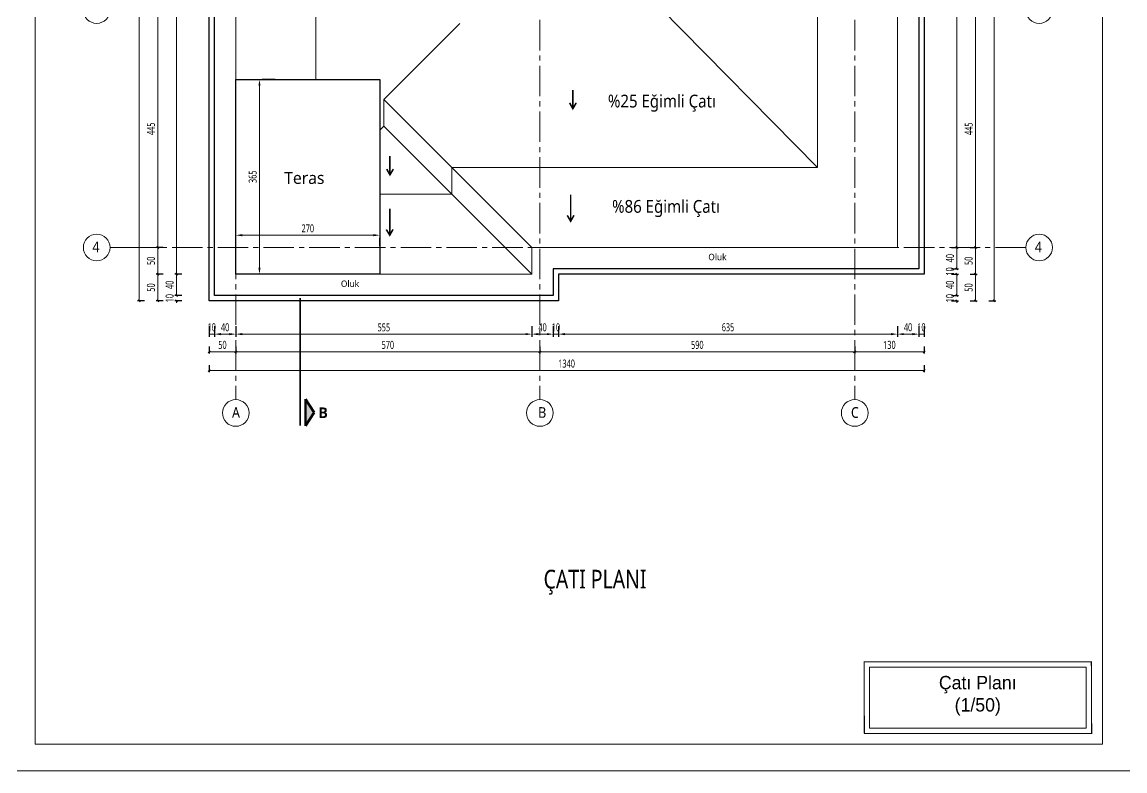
# Model space of a CAD drawing. Header units: metres. Extents: x 14968 to 56958, y -40276 to -31129.
# Drawn here: x 38914 to 40981, y -37376 to -35972 of the extents above; entities that cross this region are included whole.
import ezdxf

# ---------------------------------------------------------------- set-up
doc = ezdxf.new("R2010")
doc.units = ezdxf.units.M
doc.linetypes.add('CENTER2', pattern=[28.575, 19.05, -3.175, 3.175, -3.175])
doc.layers.get('Defpoints').update_dxf_attribs({"lineweight": 9})
for name, color, linetype, lineweight, true_color in [('A AKS', 7, 'CENTER2', 9, 0x848484), ('A AKS DAİRE', 7, 'Continuous', 9, 0x848484), ('A AKS YAZI', 7, 'CENTER2', 9, 0x848484)]:
    doc.layers.add(name, color=color, linetype=linetype, lineweight=lineweight, true_color=true_color)
for name, color, linetype, lineweight in [('A ANTET', 7, 'Continuous', 13), ('A DUVAR', 7, 'Continuous', 25), ('A KESİT ÇİZGİSİ', 1, 'CENTER2', 50), ('A YAZI', 7, 'Continuous', 13), ('A YAZI VAZ', 7, 'Continuous', 13), ('A ÇATI', 11, 'Continuous', 9), ('A ÖLÇÜ DIŞ', 31, 'Continuous', 13)]:
    doc.layers.add(name, color=color, linetype=linetype, lineweight=lineweight)
doc.styles.add('HİB ARIAL 95', font='arial.ttf', dxfattribs={"width": 0.95})
doc.styles.add('HİB NORMAL', font='segoeui.ttf')
doc.styles.add('HİB Segoe Bold', font='segoeuib.ttf', dxfattribs={"width": 0.8})
doc.styles.add('HİB Segoe Semibold', font='')
doc.styles.add('HİB Segoe Semilight .7', font='segoeuisl.ttf', dxfattribs={"width": 0.7})
doc.styles.add('HİB Segoe Semilight .95', font='segoeuisl.ttf', dxfattribs={"width": 0.9})
doc.styles.get('HİB Segoe Semibold').set_extended_font_data('Segoe UI Semibold')
doc.dimstyles.new('HİB DIŞ', dxfattribs={"dimtxt": 15, "dimasz": 12, "dimexe": 5, "dimexo": 30, "dimgap": 5, "dimtad": 1, "dimdec": 0, "dimzin": 0, "dimdsep": 46, "dimtxsty": 'HİB Segoe Semilight .7', "dimcen": 0.09, "dimclrd": 256, "dimclre": 256, "dimclrt": 256, "dimadec": 0, "dimazin": 0, "dimtfac": 1, "dimtdec": 4, "dimtix": 1, "dimtmove": 0, "dimatfit": 3, "dimfxl": 15, "dimfxlon": 1, "dimtvp": 1, "dimtolj": 1, "dimtzin": 0, "dimlwd": -1, "dimlwe": -3, "dimarcsym": 0})
doc.dimstyles.new('HİB İÇ', dxfattribs={"dimtxt": 15, "dimasz": 18, "dimexe": 3, "dimexo": 10, "dimgap": 5, "dimtad": 1, "dimdec": 0, "dimzin": 0, "dimdsep": 46, "dimtxsty": 'HİB Segoe Semilight .7', "dimblk": 'NONE', "dimblk1": 'NONE', "dimblk2": 'NONE', "dimtsz": 2, "dimcen": 0.09, "dimclrd": 256, "dimclre": 256, "dimclrt": 256, "dimadec": 0, "dimazin": 0, "dimtfac": 1, "dimtdec": 4, "dimtix": 1, "dimtofl": 0, "dimtmove": 0, "dimatfit": 3, "dimfxl": 10, "dimfxlon": 1, "dimtvp": 1, "dimtolj": 1, "dimtzin": 0, "dimlwd": -1, "dimlwe": -3, "dimarcsym": 0})

# ---------------------------------------------------------------- blocks, each defined once
blk = doc.blocks.new('*D303')
at = {"layer": 'A ÖLÇÜ DIŞ', "lineweight": -3, "ltscale": 0.5}
for p, q in [((40691.1, -36394.9), (40704.1, -36394.9)), ((40691.1, -36444.9), (40704.1, -36444.9))]:
    blk.add_line(p, q, dxfattribs=at)
at = {"layer": 'A ÖLÇÜ DIŞ', "ltscale": 0.5}
for p, q in [((40703.1, -36396.9), (40699.1, -36392.9)), ((40701.1, -36444.9), (40701.1, -36394.9)), ((40699.1, -36442.9), (40703.1, -36446.9))]:
    blk.add_line(p, q, dxfattribs=at)
at = {"layer": 'Defpoints', "color": 0}
for p in [(40604.8, -36394.9), (40701.1, -36394.9), (40604.8, -36444.9)]:
    blk.add_point(p, dxfattribs=at)
at = {"layer": 'A ÖLÇÜ DIŞ', "ltscale": 0.5, "insert": (40688.3, -36419.9), "char_height": 15, "attachment_point": 5, "rotation": 90, "style": 'HİB Segoe Semilight .7'}
blk.add_mtext('\\A1;50', dxfattribs=at)
blk = doc.blocks.new('_None')
blk = doc.blocks.new('*D296')
at = {"layer": 'A ÖLÇÜ DIŞ', "lineweight": -3, "ltscale": 0.5}
for p, q in [((40656.1, -36394.9), (40669.1, -36394.9)), ((40656.1, -36434.9), (40669.1, -36434.9))]:
    blk.add_line(p, q, dxfattribs=at)
at = {"layer": 'A ÖLÇÜ DIŞ', "ltscale": 0.5}
for p, q in [((40668.1, -36396.9), (40664.1, -36392.9)), ((40666.1, -36434.9), (40666.1, -36394.9)), ((40664.1, -36432.9), (40668.1, -36436.9))]:
    blk.add_line(p, q, dxfattribs=at)
at = {"layer": 'Defpoints', "color": 0}
for p in [(40554.8, -36394.9), (40666.1, -36394.9), (40594.8, -36434.9)]:
    blk.add_point(p, dxfattribs=at)
at = {"layer": 'A ÖLÇÜ DIŞ', "ltscale": 0.5, "insert": (40653.3, -36414.9), "char_height": 15, "attachment_point": 5, "rotation": 90, "style": 'HİB Segoe Semilight .7'}
blk.add_mtext('\\A1;40', dxfattribs=at)
blk = doc.blocks.new('*D291')
at = {"layer": 'A ÖLÇÜ DIŞ', "lineweight": -3, "ltscale": 0.5}
for p, q in [((40474.8, -36580.3), (40474.8, -36593.3)), ((40604.8, -36580.3), (40604.8, -36593.3))]:
    blk.add_line(p, q, dxfattribs=at)
at = {"layer": 'A ÖLÇÜ DIŞ', "ltscale": 0.5}
for p, q in [((40476.8, -36588.3), (40472.8, -36592.3)), ((40474.8, -36590.3), (40604.8, -36590.3)), ((40602.8, -36592.3), (40606.8, -36588.3))]:
    blk.add_line(p, q, dxfattribs=at)
at = {"layer": 'Defpoints', "color": 0}
for p in [(40474.8, -36444.9), (40604.8, -36444.9), (40604.8, -36590.3)]:
    blk.add_point(p, dxfattribs=at)
at = {"layer": 'A ÖLÇÜ DIŞ', "ltscale": 0.5, "insert": (40539.8, -36577.5), "char_height": 15, "attachment_point": 5, "style": 'HİB Segoe Semilight .7'}
blk.add_mtext('\\A1;130', dxfattribs=at)
blk = doc.blocks.new('*D286')
at = {"layer": 'A ÖLÇÜ DIŞ', "lineweight": -3, "ltscale": 0.5}
for p, q in [((40594.8, -36542.3), (40594.8, -36562.3)), ((40604.8, -36542.3), (40604.8, -36562.3))]:
    blk.add_line(p, q, dxfattribs=at)
at = {"layer": 'A ÖLÇÜ DIŞ', "ltscale": 0.5}
blk.add_line((40594.8, -36557.3), (40604.8, -36557.3), dxfattribs=at)
at = {"layer": 'Defpoints', "color": 0}
for p in [(40594.8, -36434.9), (40604.8, -36444.9), (40604.8, -36557.3)]:
    blk.add_point(p, dxfattribs=at)
at = {"layer": 'A ÖLÇÜ DIŞ', "ltscale": 0.5, "insert": (40599.8, -36544.5), "char_height": 15, "attachment_point": 5, "style": 'HİB Segoe Semilight .7'}
blk.add_mtext('\\A1;10', dxfattribs=at)
blk = doc.blocks.new('*D285')
at = {"layer": 'A ÖLÇÜ DIŞ', "lineweight": -3, "ltscale": 0.5}
for p, q in [((40554.8, -36542.3), (40554.8, -36562.3)), ((40594.8, -36542.3), (40594.8, -36562.3))]:
    blk.add_line(p, q, dxfattribs=at)
at = {"layer": 'A ÖLÇÜ DIŞ', "ltscale": 0.5}
blk.add_line((40566.8, -36557.3), (40582.8, -36557.3), dxfattribs=at)
at = {"layer": 'A ÖLÇÜ DIŞ'}
for points in [[(40566.8, -36555.3), (40566.8, -36559.3), (40554.8, -36557.3)], [(40582.8, -36559.3), (40582.8, -36555.3), (40594.8, -36557.3)]]:
    blk.add_solid(points, dxfattribs=at)
at = {"layer": 'Defpoints', "color": 0}
for p in [(40554.8, -36394.9), (40594.8, -36434.9), (40594.8, -36557.3)]:
    blk.add_point(p, dxfattribs=at)
at = {"layer": 'A ÖLÇÜ DIŞ', "ltscale": 0.5, "insert": (40574.8, -36544.5), "char_height": 15, "attachment_point": 5, "style": 'HİB Segoe Semilight .7'}
blk.add_mtext('\\A1;40', dxfattribs=at)
blk = doc.blocks.new('*D283')
at = {"layer": 'A ÖLÇÜ DIŞ', "lineweight": -3, "ltscale": 0.5, "transparency": 16777216}
for p, q in [((39909.8, -36542.3), (39909.8, -36562.3)), ((39919.8, -36542.3), (39919.8, -36562.3))]:
    blk.add_line(p, q, dxfattribs=at)
at = {"layer": 'A ÖLÇÜ DIŞ', "ltscale": 0.5, "transparency": 16777216}
blk.add_line((39909.8, -36557.3), (39919.8, -36557.3), dxfattribs=at)
at = {"layer": 'Defpoints', "color": 0, "transparency": 16777216}
for p in [(39909.8, -36443.1), (39919.8, -36444.9), (39919.8, -36557.3)]:
    blk.add_point(p, dxfattribs=at)
at = {"layer": 'A ÖLÇÜ DIŞ', "ltscale": 0.5, "transparency": 16777216, "insert": (39914.8, -36544.5), "char_height": 15, "attachment_point": 5, "style": 'HİB Segoe Semilight .7'}
blk.add_mtext('\\A1;10', dxfattribs=at)
blk = doc.blocks.new('*D282')
at = {"layer": 'A ÖLÇÜ DIŞ', "lineweight": -3, "ltscale": 0.5, "transparency": 16777216}
for p, q in [((39869.8, -36542.3), (39869.8, -36562.3)), ((39909.8, -36542.3), (39909.8, -36562.3))]:
    blk.add_line(p, q, dxfattribs=at)
at = {"layer": 'A ÖLÇÜ DIŞ', "ltscale": 0.5, "transparency": 16777216}
blk.add_line((39881.8, -36557.3), (39897.8, -36557.3), dxfattribs=at)
at = {"layer": 'A ÖLÇÜ DIŞ', "transparency": 16777216}
for points in [[(39881.8, -36555.3), (39881.8, -36559.3), (39869.8, -36557.3)], [(39897.8, -36559.3), (39897.8, -36555.3), (39909.8, -36557.3)]]:
    blk.add_solid(points, dxfattribs=at)
at = {"layer": 'Defpoints', "color": 0, "transparency": 16777216}
for p in [(39869.8, -36444.9), (39909.8, -36443.1), (39909.8, -36557.3)]:
    blk.add_point(p, dxfattribs=at)
at = {"layer": 'A ÖLÇÜ DIŞ', "ltscale": 0.5, "transparency": 16777216, "insert": (39889.8, -36544.5), "char_height": 15, "attachment_point": 5, "style": 'HİB Segoe Semilight .7'}
blk.add_mtext('\\A1;40', dxfattribs=at)
blk = doc.blocks.new('*D281')
at = {"layer": 'A ÖLÇÜ DIŞ', "lineweight": -3, "ltscale": 0.5, "transparency": 16777216}
for p, q in [((39314.8, -36542.3), (39314.8, -36562.3)), ((39869.8, -36542.3), (39869.8, -36562.3))]:
    blk.add_line(p, q, dxfattribs=at)
at = {"layer": 'A ÖLÇÜ DIŞ', "ltscale": 0.5, "transparency": 16777216}
blk.add_line((39326.8, -36557.3), (39857.8, -36557.3), dxfattribs=at)
at = {"layer": 'A ÖLÇÜ DIŞ', "transparency": 16777216}
for points in [[(39326.8, -36555.3), (39326.8, -36559.3), (39314.8, -36557.3)], [(39857.8, -36559.3), (39857.8, -36555.3), (39869.8, -36557.3)]]:
    blk.add_solid(points, dxfattribs=at)
at = {"layer": 'Defpoints', "color": 0, "transparency": 16777216}
for p in [(39314.8, -36444.9), (39869.8, -36444.9), (39869.8, -36557.3)]:
    blk.add_point(p, dxfattribs=at)
at = {"layer": 'A ÖLÇÜ DIŞ', "ltscale": 0.5, "transparency": 16777216, "insert": (39592.3, -36544.6), "char_height": 15, "attachment_point": 5, "style": 'HİB Segoe Semilight .7'}
blk.add_mtext('\\A1;555', dxfattribs=at)
blk = doc.blocks.new('*D302')
at = {"layer": 'A ÖLÇÜ DIŞ', "lineweight": -3, "ltscale": 0.5}
for p, q in [((40691.1, -36444.9), (40704.1, -36444.9)), ((40691.1, -36494.9), (40704.1, -36494.9))]:
    blk.add_line(p, q, dxfattribs=at)
at = {"layer": 'A ÖLÇÜ DIŞ', "ltscale": 0.5}
for p, q in [((40703.1, -36446.9), (40699.1, -36442.9)), ((40701.1, -36494.9), (40701.1, -36444.9)), ((40699.1, -36492.9), (40703.1, -36496.9))]:
    blk.add_line(p, q, dxfattribs=at)
at = {"layer": 'Defpoints', "color": 0}
for p in [(40604.8, -36444.9), (40701.1, -36444.9), (39919.8, -36494.9)]:
    blk.add_point(p, dxfattribs=at)
at = {"layer": 'A ÖLÇÜ DIŞ', "ltscale": 0.5, "insert": (40688.3, -36469.9), "char_height": 15, "attachment_point": 5, "rotation": 90, "style": 'HİB Segoe Semilight .7'}
blk.add_mtext('\\A1;50', dxfattribs=at)
blk = doc.blocks.new('*D295')
at = {"layer": 'A ÖLÇÜ DIŞ', "lineweight": -3, "ltscale": 0.5}
for p, q in [((40656.1, -36434.9), (40669.1, -36434.9)), ((40656.1, -36444.9), (40669.1, -36444.9))]:
    blk.add_line(p, q, dxfattribs=at)
at = {"layer": 'A ÖLÇÜ DIŞ', "ltscale": 0.5}
for p, q in [((40664.1, -36432.9), (40668.1, -36436.9)), ((40666.1, -36434.9), (40666.1, -36430.9)), ((40668.1, -36446.9), (40664.1, -36442.9)), ((40666.1, -36444.9), (40666.1, -36448.9))]:
    blk.add_line(p, q, dxfattribs=at)
at = {"layer": 'Defpoints', "color": 0}
for p in [(40594.8, -36434.9), (40666.1, -36434.9), (39869.8, -36444.9)]:
    blk.add_point(p, dxfattribs=at)
at = {"layer": 'A ÖLÇÜ DIŞ', "ltscale": 0.5, "insert": (40653.3, -36439.9), "char_height": 15, "attachment_point": 5, "rotation": 90, "style": 'HİB Segoe Semilight .7'}
blk.add_mtext('\\A1;10', dxfattribs=at)
blk = doc.blocks.new('*D294')
at = {"layer": 'A ÖLÇÜ DIŞ', "lineweight": -3, "ltscale": 0.5}
for p, q in [((40656.1, -36444.9), (40669.1, -36444.9)), ((40656.1, -36484.9), (40669.1, -36484.9))]:
    blk.add_line(p, q, dxfattribs=at)
at = {"layer": 'A ÖLÇÜ DIŞ', "ltscale": 0.5}
for p, q in [((40668.1, -36446.9), (40664.1, -36442.9)), ((40666.1, -36484.9), (40666.1, -36444.9)), ((40664.1, -36482.9), (40668.1, -36486.9))]:
    blk.add_line(p, q, dxfattribs=at)
at = {"layer": 'Defpoints', "color": 0}
for p in [(39869.8, -36444.9), (40666.1, -36444.9), (39909.8, -36484.9)]:
    blk.add_point(p, dxfattribs=at)
at = {"layer": 'A ÖLÇÜ DIŞ', "ltscale": 0.5, "insert": (40653.3, -36464.9), "char_height": 15, "attachment_point": 5, "rotation": 90, "style": 'HİB Segoe Semilight .7'}
blk.add_mtext('\\A1;40', dxfattribs=at)
blk = doc.blocks.new('*D293')
at = {"layer": 'A ÖLÇÜ DIŞ', "ltscale": 0.5}
for p, q in [((40666.1, -36484.9), (40666.1, -36480.9)), ((40664.1, -36482.9), (40668.1, -36486.9)), ((40668.1, -36496.9), (40664.1, -36492.9)), ((40666.1, -36494.9), (40666.1, -36498.9))]:
    blk.add_line(p, q, dxfattribs=at)
at = {"layer": 'A ÖLÇÜ DIŞ', "lineweight": -3, "ltscale": 0.5}
for p, q in [((40656.1, -36484.9), (40669.1, -36484.9)), ((40656.1, -36494.9), (40669.1, -36494.9))]:
    blk.add_line(p, q, dxfattribs=at)
at = {"layer": 'Defpoints', "color": 0}
for p in [(39909.8, -36484.9), (39919.8, -36494.9), (40666.1, -36484.9)]:
    blk.add_point(p, dxfattribs=at)
at = {"layer": 'A ÖLÇÜ DIŞ', "ltscale": 0.5, "insert": (40653.3, -36489.9), "char_height": 15, "attachment_point": 5, "rotation": 90, "style": 'HİB Segoe Semilight .7'}
blk.add_mtext('\\A1;10', dxfattribs=at)
blk = doc.blocks.new('*D290')
at = {"layer": 'A ÖLÇÜ DIŞ', "lineweight": -3, "ltscale": 0.5}
for p, q in [((39884.8, -36580.3), (39884.8, -36593.3)), ((40474.8, -36580.3), (40474.8, -36593.3))]:
    blk.add_line(p, q, dxfattribs=at)
at = {"layer": 'A ÖLÇÜ DIŞ', "ltscale": 0.5}
for p, q in [((39886.8, -36588.3), (39882.8, -36592.3)), ((39884.8, -36590.3), (40474.8, -36590.3)), ((40472.8, -36592.3), (40476.8, -36588.3))]:
    blk.add_line(p, q, dxfattribs=at)
at = {"layer": 'Defpoints', "color": 0}
for p in [(40474.8, -36444.9), (39884.8, -36494.9), (40474.8, -36590.3)]:
    blk.add_point(p, dxfattribs=at)
at = {"layer": 'A ÖLÇÜ DIŞ', "ltscale": 0.5, "insert": (40179.8, -36577.5), "char_height": 15, "attachment_point": 5, "style": 'HİB Segoe Semilight .7'}
blk.add_mtext('\\A1;590', dxfattribs=at)
blk = doc.blocks.new('*D284')
at = {"layer": 'A ÖLÇÜ DIŞ', "lineweight": -3, "ltscale": 0.5}
for p, q in [((39919.8, -36542.3), (39919.8, -36562.3)), ((40554.8, -36542.3), (40554.8, -36562.3))]:
    blk.add_line(p, q, dxfattribs=at)
at = {"layer": 'A ÖLÇÜ DIŞ', "ltscale": 0.5}
blk.add_line((39931.8, -36557.3), (40542.8, -36557.3), dxfattribs=at)
at = {"layer": 'A ÖLÇÜ DIŞ'}
for points in [[(39931.8, -36555.3), (39931.8, -36559.3), (39919.8, -36557.3)], [(40542.8, -36559.3), (40542.8, -36555.3), (40554.8, -36557.3)]]:
    blk.add_solid(points, dxfattribs=at)
at = {"layer": 'Defpoints', "color": 0}
for p in [(40554.8, -36394.9), (39919.8, -36444.9), (40554.8, -36557.3)]:
    blk.add_point(p, dxfattribs=at)
at = {"layer": 'A ÖLÇÜ DIŞ', "ltscale": 0.5, "insert": (40237.3, -36544.5), "char_height": 15, "attachment_point": 5, "style": 'HİB Segoe Semilight .7'}
blk.add_mtext('\\A1;635', dxfattribs=at)
blk = doc.blocks.new('*D304')
at = {"layer": 'A ÖLÇÜ DIŞ', "lineweight": -3, "ltscale": 0.5}
for p, q in [((40691.1, -35949.9), (40704.1, -35949.9)), ((40691.1, -36394.9), (40704.1, -36394.9))]:
    blk.add_line(p, q, dxfattribs=at)
at = {"layer": 'A ÖLÇÜ DIŞ', "ltscale": 0.5}
for p, q in [((40703.1, -35951.9), (40699.1, -35947.9)), ((40701.1, -36394.9), (40701.1, -35949.9)), ((40699.1, -36392.9), (40703.1, -36396.9))]:
    blk.add_line(p, q, dxfattribs=at)
at = {"layer": 'Defpoints', "color": 0}
for p in [(40604.8, -35949.9), (40701.1, -35949.9), (40604.8, -36394.9)]:
    blk.add_point(p, dxfattribs=at)
at = {"layer": 'A ÖLÇÜ DIŞ', "ltscale": 0.5, "insert": (40688.5, -36172.4), "char_height": 15, "attachment_point": 5, "rotation": 90, "style": 'HİB Segoe Semilight .7'}
blk.add_mtext('\\A1;445', dxfattribs=at)
blk = doc.blocks.new('*D297')
at = {"layer": 'A ÖLÇÜ DIŞ', "lineweight": -3, "ltscale": 0.5}
for p, q in [((40656.1, -35224.9), (40669.1, -35224.9)), ((40656.1, -36394.9), (40669.1, -36394.9))]:
    blk.add_line(p, q, dxfattribs=at)
at = {"layer": 'A ÖLÇÜ DIŞ', "ltscale": 0.5}
for p, q in [((40668.1, -35226.9), (40664.1, -35222.9)), ((40666.1, -36394.9), (40666.1, -35224.9)), ((40664.1, -36392.9), (40668.1, -36396.9))]:
    blk.add_line(p, q, dxfattribs=at)
at = {"layer": 'Defpoints', "color": 0}
for p in [(40554.8, -35224.9), (40666.1, -35224.9), (40554.8, -36394.9)]:
    blk.add_point(p, dxfattribs=at)
at = {"layer": 'A ÖLÇÜ DIŞ', "ltscale": 0.5, "insert": (40653.3, -35809.9), "char_height": 15, "attachment_point": 5, "rotation": 90, "style": 'HİB Segoe Semilight .7'}
blk.add_mtext('\\A1;1170', dxfattribs=at)
blk = doc.blocks.new('*D330')
at = {"layer": 'A ÖLÇÜ DIŞ', "lineweight": -3, "ltscale": 0.5, "transparency": 16777216}
for p, q in [((39178.6, -36394.9), (39165.6, -36394.9)), ((39178.6, -36444.9), (39165.6, -36444.9))]:
    blk.add_line(p, q, dxfattribs=at)
at = {"layer": 'A ÖLÇÜ DIŞ', "ltscale": 0.5, "transparency": 16777216}
for p, q in [((39170.6, -36396.9), (39166.6, -36392.9)), ((39168.6, -36444.9), (39168.6, -36394.9)), ((39166.6, -36442.9), (39170.6, -36446.9))]:
    blk.add_line(p, q, dxfattribs=at)
at = {"layer": 'Defpoints', "color": 0, "transparency": 16777216}
for p in [(39168.6, -36394.9), (39264.8, -36394.9), (39264.8, -36444.9)]:
    blk.add_point(p, dxfattribs=at)
at = {"layer": 'A ÖLÇÜ DIŞ', "ltscale": 0.5, "transparency": 16777216, "insert": (39155.8, -36419.9), "char_height": 15, "attachment_point": 5, "rotation": 90, "style": 'HİB Segoe Semilight .7'}
blk.add_mtext('\\A1;50', dxfattribs=at)
blk = doc.blocks.new('*D279')
at = {"layer": 'A ÖLÇÜ DIŞ', "lineweight": -3, "ltscale": 0.5, "transparency": 16777216}
for p, q in [((39264.8, -36542.3), (39264.8, -36562.3)), ((39274.8, -36542.3), (39274.8, -36562.3))]:
    blk.add_line(p, q, dxfattribs=at)
at = {"layer": 'A ÖLÇÜ DIŞ', "ltscale": 0.5, "transparency": 16777216}
blk.add_line((39264.8, -36557.3), (39274.8, -36557.3), dxfattribs=at)
at = {"layer": 'Defpoints', "color": 0, "transparency": 16777216}
for p in [(39264.8, -36494.9), (39274.8, -36484.9), (39274.8, -36557.3)]:
    blk.add_point(p, dxfattribs=at)
at = {"layer": 'A ÖLÇÜ DIŞ', "ltscale": 0.5, "transparency": 16777216, "insert": (39269.8, -36544.5), "char_height": 15, "attachment_point": 5, "style": 'HİB Segoe Semilight .7'}
blk.add_mtext('\\A1;10', dxfattribs=at)
blk = doc.blocks.new('*D331')
at = {"layer": 'A ÖLÇÜ DIŞ', "lineweight": -3, "ltscale": 0.5}
for p, q in [((39178.6, -35949.9), (39165.6, -35949.9)), ((39178.6, -36394.9), (39165.6, -36394.9))]:
    blk.add_line(p, q, dxfattribs=at)
at = {"layer": 'A ÖLÇÜ DIŞ', "ltscale": 0.5}
for p, q in [((39170.6, -35951.9), (39166.6, -35947.9)), ((39168.6, -36394.9), (39168.6, -35949.9)), ((39166.6, -36392.9), (39170.6, -36396.9))]:
    blk.add_line(p, q, dxfattribs=at)
at = {"layer": 'Defpoints', "color": 0}
for p in [(39168.6, -35949.9), (39264.8, -35949.9), (39264.8, -36394.9)]:
    blk.add_point(p, dxfattribs=at)
at = {"layer": 'A ÖLÇÜ DIŞ', "ltscale": 0.5, "insert": (39155.9, -36172.4), "char_height": 15, "attachment_point": 5, "rotation": 90, "style": 'HİB Segoe Semilight .7'}
blk.add_mtext('\\A1;445', dxfattribs=at)
blk = doc.blocks.new('*D336')
at = {"layer": 'A ÖLÇÜ DIŞ', "lineweight": -3, "ltscale": 0.5, "transparency": 16777216}
for p, q in [((39143.6, -35124.9), (39130.6, -35124.9)), ((39143.6, -36494.9), (39130.6, -36494.9))]:
    blk.add_line(p, q, dxfattribs=at)
at = {"layer": 'A ÖLÇÜ DIŞ', "ltscale": 0.5, "transparency": 16777216}
for p, q in [((39135.6, -35126.9), (39131.6, -35122.9)), ((39133.6, -35124.9), (39133.6, -36494.9)), ((39131.6, -36492.9), (39135.6, -36496.9))]:
    blk.add_line(p, q, dxfattribs=at)
at = {"layer": 'Defpoints', "color": 0, "transparency": 16777216}
for p in [(39954.8, -35124.9), (39133.6, -36494.9), (39919.8, -36494.9)]:
    blk.add_point(p, dxfattribs=at)
at = {"layer": 'A ÖLÇÜ DIŞ', "ltscale": 0.5, "transparency": 16777216, "insert": (39120.8, -35809.9), "char_height": 15, "attachment_point": 5, "rotation": 90, "style": 'HİB Segoe Semilight .7'}
blk.add_mtext('\\A1;1370', dxfattribs=at)
blk = doc.blocks.new('*D329')
at = {"layer": 'A ÖLÇÜ DIŞ', "lineweight": -3, "ltscale": 0.5, "transparency": 16777216}
for p, q in [((39178.6, -36444.9), (39165.6, -36444.9)), ((39178.6, -36494.9), (39165.6, -36494.9))]:
    blk.add_line(p, q, dxfattribs=at)
at = {"layer": 'A ÖLÇÜ DIŞ', "ltscale": 0.5, "transparency": 16777216}
for p, q in [((39170.6, -36446.9), (39166.6, -36442.9)), ((39168.6, -36494.9), (39168.6, -36444.9)), ((39166.6, -36492.9), (39170.6, -36496.9))]:
    blk.add_line(p, q, dxfattribs=at)
at = {"layer": 'Defpoints', "color": 0, "transparency": 16777216}
for p in [(39168.6, -36444.9), (39264.8, -36444.9), (39919.8, -36494.9)]:
    blk.add_point(p, dxfattribs=at)
at = {"layer": 'A ÖLÇÜ DIŞ', "ltscale": 0.5, "transparency": 16777216, "insert": (39155.8, -36469.9), "char_height": 15, "attachment_point": 5, "rotation": 90, "style": 'HİB Segoe Semilight .7'}
blk.add_mtext('\\A1;50', dxfattribs=at)
blk = doc.blocks.new('*D326')
at = {"layer": 'A ÖLÇÜ DIŞ', "lineweight": -3, "ltscale": 0.5, "transparency": 16777216}
for p, q in [((39213.6, -35174.9), (39200.6, -35174.9)), ((39213.6, -36444.9), (39200.6, -36444.9))]:
    blk.add_line(p, q, dxfattribs=at)
at = {"layer": 'A ÖLÇÜ DIŞ', "ltscale": 0.5, "transparency": 16777216}
for p, q in [((39205.6, -35176.9), (39201.6, -35172.9)), ((39203.6, -36444.9), (39203.6, -35174.9)), ((39201.6, -36442.9), (39205.6, -36446.9))]:
    blk.add_line(p, q, dxfattribs=at)
at = {"layer": 'Defpoints', "color": 0, "transparency": 16777216}
for p in [(39203.6, -35174.9), (39314.8, -35174.9), (39314.8, -36444.9)]:
    blk.add_point(p, dxfattribs=at)
at = {"layer": 'A ÖLÇÜ DIŞ', "ltscale": 0.5, "transparency": 16777216, "insert": (39190.8, -35809.9), "char_height": 15, "attachment_point": 5, "rotation": 90, "style": 'HİB Segoe Semilight .7'}
blk.add_mtext('\\A1;1270', dxfattribs=at)
blk = doc.blocks.new('*D325')
at = {"layer": 'A ÖLÇÜ DIŞ', "lineweight": -3, "ltscale": 0.5, "transparency": 16777216}
for p, q in [((39213.6, -36444.9), (39200.6, -36444.9)), ((39213.6, -36484.9), (39200.6, -36484.9))]:
    blk.add_line(p, q, dxfattribs=at)
at = {"layer": 'A ÖLÇÜ DIŞ', "ltscale": 0.5, "transparency": 16777216}
for p, q in [((39205.6, -36446.9), (39201.6, -36442.9)), ((39203.6, -36484.9), (39203.6, -36444.9)), ((39201.6, -36482.9), (39205.6, -36486.9))]:
    blk.add_line(p, q, dxfattribs=at)
at = {"layer": 'Defpoints', "color": 0, "transparency": 16777216}
for p in [(39203.6, -36444.9), (40004.8, -36444.9), (39909.8, -36484.9)]:
    blk.add_point(p, dxfattribs=at)
at = {"layer": 'A ÖLÇÜ DIŞ', "ltscale": 0.5, "transparency": 16777216, "insert": (39190.8, -36464.9), "char_height": 15, "attachment_point": 5, "rotation": 90, "style": 'HİB Segoe Semilight .7'}
blk.add_mtext('\\A1;40', dxfattribs=at)
blk = doc.blocks.new('*D324')
at = {"layer": 'A ÖLÇÜ DIŞ', "ltscale": 0.5, "transparency": 16777216}
for p, q in [((39203.6, -36484.9), (39203.6, -36480.9)), ((39201.6, -36482.9), (39205.6, -36486.9)), ((39205.6, -36496.9), (39201.6, -36492.9)), ((39203.6, -36494.9), (39203.6, -36498.9))]:
    blk.add_line(p, q, dxfattribs=at)
at = {"layer": 'A ÖLÇÜ DIŞ', "lineweight": -3, "ltscale": 0.5, "transparency": 16777216}
for p, q in [((39213.6, -36484.9), (39200.6, -36484.9)), ((39213.6, -36494.9), (39200.6, -36494.9))]:
    blk.add_line(p, q, dxfattribs=at)
at = {"layer": 'Defpoints', "color": 0, "transparency": 16777216}
for p in [(39203.6, -36484.9), (39909.8, -36484.9), (39919.8, -36494.9)]:
    blk.add_point(p, dxfattribs=at)
at = {"layer": 'A ÖLÇÜ DIŞ', "ltscale": 0.5, "transparency": 16777216, "insert": (39190.8, -36489.9), "char_height": 15, "attachment_point": 5, "rotation": 90, "style": 'HİB Segoe Semilight .7'}
blk.add_mtext('\\A1;10', dxfattribs=at)
blk = doc.blocks.new('*D292')
at = {"layer": 'A ÖLÇÜ DIŞ', "ltscale": 0.5}
for p, q in [((39266.8, -36623.3), (39262.8, -36627.3)), ((39264.8, -36625.3), (40604.8, -36625.3)), ((40602.8, -36627.3), (40606.8, -36623.3))]:
    blk.add_line(p, q, dxfattribs=at)
at = {"layer": 'A ÖLÇÜ DIŞ', "lineweight": -3, "ltscale": 0.5}
for p, q in [((39264.8, -36615.3), (39264.8, -36628.3)), ((40604.8, -36615.3), (40604.8, -36628.3))]:
    blk.add_line(p, q, dxfattribs=at)
at = {"layer": 'Defpoints', "color": 0}
for p in [(40604.8, -36444.9), (39264.8, -36494.9), (40604.8, -36625.3)]:
    blk.add_point(p, dxfattribs=at)
at = {"layer": 'A ÖLÇÜ DIŞ', "ltscale": 0.5, "insert": (39934.8, -36612.5), "char_height": 15, "attachment_point": 5, "style": 'HİB Segoe Semilight .7'}
blk.add_mtext('\\A1;1340', dxfattribs=at)
blk = doc.blocks.new('*D288')
at = {"layer": 'A ÖLÇÜ DIŞ', "lineweight": -3, "ltscale": 0.5}
for p, q in [((39314.8, -36580.3), (39314.8, -36593.3)), ((39884.8, -36580.3), (39884.8, -36593.3))]:
    blk.add_line(p, q, dxfattribs=at)
at = {"layer": 'A ÖLÇÜ DIŞ', "ltscale": 0.5}
for p, q in [((39316.8, -36588.3), (39312.8, -36592.3)), ((39314.8, -36590.3), (39884.8, -36590.3)), ((39882.8, -36592.3), (39886.8, -36588.3))]:
    blk.add_line(p, q, dxfattribs=at)
at = {"layer": 'Defpoints', "color": 0}
for p in [(39314.8, -36494.9), (39884.8, -36494.9), (39884.8, -36590.3)]:
    blk.add_point(p, dxfattribs=at)
at = {"layer": 'A ÖLÇÜ DIŞ', "ltscale": 0.5, "insert": (39599.8, -36577.5), "char_height": 15, "attachment_point": 5, "style": 'HİB Segoe Semilight .7'}
blk.add_mtext('\\A1;570', dxfattribs=at)
blk = doc.blocks.new('*D287')
at = {"layer": 'A ÖLÇÜ DIŞ', "lineweight": -3, "ltscale": 0.5, "transparency": 16777216}
for p, q in [((39264.8, -36580.3), (39264.8, -36593.3)), ((39314.8, -36580.3), (39314.8, -36593.3))]:
    blk.add_line(p, q, dxfattribs=at)
at = {"layer": 'A ÖLÇÜ DIŞ', "ltscale": 0.5, "transparency": 16777216}
for p, q in [((39266.8, -36588.3), (39262.8, -36592.3)), ((39264.8, -36590.3), (39314.8, -36590.3)), ((39312.8, -36592.3), (39316.8, -36588.3))]:
    blk.add_line(p, q, dxfattribs=at)
at = {"layer": 'Defpoints', "color": 0, "transparency": 16777216}
for p in [(39264.8, -36494.9), (39314.8, -36494.9), (39314.8, -36590.3)]:
    blk.add_point(p, dxfattribs=at)
at = {"layer": 'A ÖLÇÜ DIŞ', "ltscale": 0.5, "transparency": 16777216, "insert": (39289.8, -36577.5), "char_height": 15, "attachment_point": 5, "style": 'HİB Segoe Semilight .7'}
blk.add_mtext('\\A1;50', dxfattribs=at)
blk = doc.blocks.new('*D280')
at = {"layer": 'A ÖLÇÜ DIŞ', "lineweight": -3, "ltscale": 0.5, "transparency": 16777216}
for p, q in [((39274.8, -36542.3), (39274.8, -36562.3)), ((39314.8, -36542.3), (39314.8, -36562.3))]:
    blk.add_line(p, q, dxfattribs=at)
at = {"layer": 'A ÖLÇÜ DIŞ', "ltscale": 0.5, "transparency": 16777216}
blk.add_line((39286.8, -36557.3), (39302.8, -36557.3), dxfattribs=at)
at = {"layer": 'A ÖLÇÜ DIŞ', "transparency": 16777216}
for points in [[(39286.8, -36555.3), (39286.8, -36559.3), (39274.8, -36557.3)], [(39302.8, -36559.3), (39302.8, -36555.3), (39314.8, -36557.3)]]:
    blk.add_solid(points, dxfattribs=at)
at = {"layer": 'Defpoints', "color": 0, "transparency": 16777216}
for p in [(39314.8, -36444.9), (39274.8, -36484.9), (39314.8, -36557.3)]:
    blk.add_point(p, dxfattribs=at)
at = {"layer": 'A ÖLÇÜ DIŞ', "ltscale": 0.5, "transparency": 16777216, "insert": (39294.8, -36544.5), "char_height": 15, "attachment_point": 5, "style": 'HİB Segoe Semilight .7'}
blk.add_mtext('\\A1;40', dxfattribs=at)
blk = doc.blocks.new('*D309')
at = {"layer": 'A ÖLÇÜ DIŞ', "lineweight": -3, "ltscale": 0.5}
for p, q in [((40726.1, -35124.9), (40739.1, -35124.9)), ((40726.1, -36494.9), (40739.1, -36494.9))]:
    blk.add_line(p, q, dxfattribs=at)
at = {"layer": 'A ÖLÇÜ DIŞ', "ltscale": 0.5}
for p, q in [((40738.1, -35126.9), (40734.1, -35122.9)), ((40736.1, -35124.9), (40736.1, -36494.9)), ((40734.1, -36492.9), (40738.1, -36496.9))]:
    blk.add_line(p, q, dxfattribs=at)
at = {"layer": 'Defpoints', "color": 0}
for p in [(39919.8, -35124.9), (39919.8, -36494.9), (40736.1, -36494.9)]:
    blk.add_point(p, dxfattribs=at)
at = {"layer": 'A ÖLÇÜ DIŞ', "ltscale": 0.5, "insert": (40723.3, -35809.9), "char_height": 15, "attachment_point": 5, "rotation": 90, "style": 'HİB Segoe Semilight .7'}
blk.add_mtext('\\A1;1370', dxfattribs=at)
blk = doc.blocks.new('KESİTLER')
at = {"layer": 'A KESİT ÇİZGİSİ', "ltscale": 100, "transparency": 33554687}
h = blk.add_hatch(color=256, dxfattribs=at)
h.dxf.hatch_style = 1
h.paths.add_polyline_path([(446.6, 968.7), (430.4, 943.7), (430.4, 993.7)])
h = blk.add_hatch(color=256, dxfattribs=at)
h.dxf.hatch_style = 1
h.paths.add_polyline_path([(36.6, 23.8), (61.6, 7.6), (11.6, 7.6)])
h = blk.add_hatch(color=256, dxfattribs=at)
h.dxf.hatch_style = 1
h.paths.add_polyline_path([(1808, 26.2), (1833, 9.9), (1783, 9.9)])
h = blk.add_hatch(color=256, dxfattribs=at)
h.dxf.hatch_style = 1
h.paths.add_polyline_path([(449, -814.9), (432.8, -839.9), (432.8, -789.9)])
at = {"layer": 'A KESİT ÇİZGİSİ', "ltscale": 3}
for points in [[(422.8, 753.9, 3, 3, 0), (422.8, 993.7, 3, 3, 0)], [(236.8, 0, 3, 3, 0), (11.6, 0, 3, 3, 0)], [(1833, 0, 3, 3, 0), (1607.8, 0, 0, 0, 0)], [(422.8, -839.9, 3, 3, 0), (422.8, -600.1, 0, 0, 0)]]:
    blk.add_lwpolyline(points, format="xyseb", dxfattribs=at)
at = {"layer": 'A KESİT ÇİZGİSİ', "ltscale": 100, "transparency": 33554687}
for points in [[(446.6, 968.7), (430.4, 943.7), (430.4, 993.7)], [(36.6, 23.8), (61.6, 7.6), (11.6, 7.6)], [(1808, 26.2), (1833, 9.9), (1783, 9.9)], [(449, -814.9), (432.8, -839.9), (432.8, -789.9)]]:
    blk.add_lwpolyline(points, close=True, dxfattribs=at)
at = {"layer": 'A KESİT ÇİZGİSİ', "ltscale": 100, "transparency": 33554687, "char_height": 20, "width": 27.796, "attachment_point": 3, "style": 'HİB Segoe Semibold'}
for s, insert in [('B', (474.6, 978.5)), ('A', (44.7, 58.9)), ('A', (1816.3, 58.9)), ('B', (474.6, -805.4))]:
    blk.add_mtext(s, dxfattribs=dict(at, insert=insert))
blk = doc.blocks.new('*D1877')
at = {"layer": 'A ÖLÇÜ DIŞ', "lineweight": -3, "ltscale": 0.5}
for p, q in [((39388.5, -36079.9), (39364.2, -36079.9)), ((39388.5, -36444.9), (39364.2, -36444.9))]:
    blk.add_line(p, q, dxfattribs=at)
at = {"layer": 'A ÖLÇÜ DIŞ', "ltscale": 0.5}
blk.add_line((39359.2, -36091.9), (39359.2, -36432.9), dxfattribs=at)
at = {"layer": 'A ÖLÇÜ DIŞ'}
for points in [[(39361.2, -36091.9), (39357.2, -36091.9), (39359.2, -36079.9)], [(39357.2, -36432.9), (39361.2, -36432.9), (39359.2, -36444.9)]]:
    blk.add_solid(points, dxfattribs=at)
at = {"layer": 'Defpoints', "color": 0}
for p in [(39358.5, -36079.9), (39358.5, -36444.9), (39359.2, -36444.9)]:
    blk.add_point(p, dxfattribs=at)
at = {"layer": 'A ÖLÇÜ DIŞ', "ltscale": 0.5, "insert": (39346.5, -36262.4), "char_height": 15, "attachment_point": 5, "rotation": 90, "style": 'HİB Segoe Semilight .7'}
blk.add_mtext('\\A1;365', dxfattribs=at)
blk = doc.blocks.new('*D1878')
at = {"layer": 'A ÖLÇÜ DIŞ', "lineweight": -3, "ltscale": 0.5}
for p, q in [((39314.8, -36392.3), (39314.8, -36376.9)), ((39584.8, -36392.3), (39584.8, -36376.9))]:
    blk.add_line(p, q, dxfattribs=at)
at = {"layer": 'A ÖLÇÜ DIŞ', "ltscale": 0.5}
blk.add_line((39326.8, -36371.9), (39572.8, -36371.9), dxfattribs=at)
at = {"layer": 'A ÖLÇÜ DIŞ'}
for points in [[(39326.8, -36369.9), (39326.8, -36373.9), (39314.8, -36371.9)], [(39572.8, -36373.9), (39572.8, -36369.9), (39584.8, -36371.9)]]:
    blk.add_solid(points, dxfattribs=at)
at = {"layer": 'Defpoints', "color": 0}
for p in [(39314.8, -36362.3), (39584.8, -36362.3), (39584.8, -36371.9)]:
    blk.add_point(p, dxfattribs=at)
at = {"layer": 'A ÖLÇÜ DIŞ', "ltscale": 0.5, "insert": (39449.8, -36359.2), "char_height": 15, "attachment_point": 5, "style": 'HİB Segoe Semilight .7'}
blk.add_mtext('\\A1;270', dxfattribs=at)
blk = doc.blocks.new('AKS YENİ')
at = {"layer": 'A AKS', "ltscale": 3}
for p, q in [((0, 285.1), (0, -1455.1)), ((570, 285.1), (570, -1455.1)), ((1160, 285.1), (1160, -1455.1)), ((1480.7, 0), (-235.7, 0)), ((1480.7, -445), (-235.7, -445)), ((1480.7, -725), (-235.7, -725)), ((1480.7, -1170), (-235.7, -1170))]:
    blk.add_line(p, q, dxfattribs=at)
at = {"layer": 'A AKS DAİRE', "ltscale": 3}
for p, q in [((0, 285.1), (0, 250.1)), ((1480.7, 0), (1445.7, 0)), ((-235.7, -1170), (-200.7, -1170))]:
    blk.add_line(p, q, dxfattribs=at)
for centre in [(0, 310.1), (570, 310.1), (1160, 310.1), (-260.7, 0), (1505.7, 0), (-260.7, -445), (1505.7, -445), (-260.7, -725), (1505.7, -725), (-260.7, -1170), (1505.7, -1170), (0, -1480.1), (570, -1480.1), (1160, -1480.1)]:
    blk.add_circle(centre, 25, dxfattribs=at)
at = {"layer": 'A AKS YAZI', "ltscale": 100, "char_height": 20, "style": 'HİB Segoe Semilight .95'}
for s, insert, width, attachment_point in [('A', (-7.1, 320.9), 27.796, 1), ('B', (566.1, 320.9), 27.796, 1), ('C', (1152.9, 320.9), 27.796, 1), ('1', (-265.5, -11.1), 18.072, 7), ('1', (1500.9, -11.1), 18.072, 7), ('2', (-265.3, -453.9), 18.072, 7), ('2', (1501, -453.9), 18.072, 7), ('3', (-265.5, -713.9), 18.072, 1), ('3', (1500.9, -713.9), 18.072, 1), ('4', (-268.8, -1158.9), 18.072, 1), ('4', (1497.6, -1158.9), 18.072, 1), ('A', (-7.1, -1469.2), 27.796, 1), ('B', (566.7, -1469.2), 27.796, 1), ('C', (1152.9, -1469.2), 27.796, 1)]:
    blk.add_mtext(s, dxfattribs=dict(at, insert=insert, width=width, attachment_point=attachment_point))

msp = doc.modelspace()

# ---------------------------------------------------------------- linework, layer by layer
at = {"layer": 'A ANTET'}
msp.add_lwpolyline([(28638.9, -34475.9), (56958.3, -34475.9), (56958.3, -37375.9), (28638.9, -37375.9)], close=True, dxfattribs=at)
at = {"layer": 'A ANTET', "linetype": 'ByBlock', "ltscale": 100}
msp.add_lwpolyline([(40492.9, -37305.9, 2.02, 2.02, 0), (40918.9, -37305.9, 2.02, 2.02, 0), (40918.3, -37171.2, 2.02, 2.02, 0), (40492.3, -37171.2, 2.02, 2.02, 0)], format="xyseb", close=True, dxfattribs=at)
msp.add_lwpolyline([(40502.4, -37181.3), (40908.4, -37181.3), (40908.4, -37295.8), (40502.4, -37295.8)], close=True, dxfattribs=at)
at = {"layer": 'A DUVAR', "ltscale": 0.5}
for points in [[(40604.8, -35174.9), (40604.8, -36444.9), (39919.8, -36444.9), (39919.8, -36494.9), (39264.8, -36494.9), (39264.8, -35124.9), (39919.8, -35124.9), (39919.8, -35174.9)], [(40594.8, -35184.9), (40594.8, -36434.9), (39909.8, -36434.9), (39909.8, -36484.9), (39274.8, -36484.9), (39274.8, -35134.9), (39909.8, -35134.9), (39909.8, -35184.9)], [(39584.8, -36444.9), (39314.8, -36444.9), (39314.8, -36079.9), (39584.8, -36079.9)]]:
    msp.add_lwpolyline(points, close=True, dxfattribs=at)
at = {"layer": 'A YAZI VAZ', "ltscale": 0.5}
msp.add_lwpolyline([(38938.9, -34525.9), (40938.9, -34525.9), (40938.9, -37325.9), (38938.9, -37325.9)], close=True, dxfattribs=at)
at = {"layer": 'A ÇATI', "ltscale": 0.5}
for p, q in [((40109.8, -35944.9), (40404.8, -36244.9)), ((39734.8, -35974.9), (39592.3, -36117.4)), ((39592.3, -36167.4), (39592.3, -36117.4)), ((39869.8, -36394.9), (39592.3, -36117.4)), ((39584.8, -36174.9), (39592.3, -36167.4)), ((39592.3, -36167.4), (39869.8, -36444.9))]:
    msp.add_line(p, q, dxfattribs=at)
msp.add_lwpolyline([(40554.8, -35224.9), (40554.8, -36394.9), (39869.8, -36394.9), (39869.8, -36444.9), (39314.8, -36444.9), (39314.8, -35174.9), (39869.8, -35174.9), (39869.8, -35224.9)], close=True, dxfattribs=at)
for points in [[(39584.8, -35324.9), (39719.8, -35324.9), (39719.8, -35374.9), (40404.8, -35374.9), (40404.8, -36244.9), (39719.8, -36244.9), (39719.8, -36294.9), (39584.8, -36294.9)], [(39464.8, -36079.9), (39464.8, -35539.9)]]:
    msp.add_lwpolyline(points, dxfattribs=at)
for points in [[(39946.5, -36134.7, 3, 3, 0), (39946.5, -36099.7, 3, 3, 0)], [(39603.7, -36258.7, 3, 3, 0), (39603.7, -36223.7, 3, 3, 0)]]:
    msp.add_lwpolyline(points, format="xyseb", dxfattribs=at)
at = {"layer": 'A ÇATI', "ltscale": 0.5, "const_width": 3}
for points in [[(39940.4, -36123.8), (39946.5, -36134.7), (39952.9, -36123.9)], [(39597.6, -36247.8), (39603.7, -36258.7), (39610.1, -36248)], [(39942.4, -36295.6), (39942.4, -36345.6)], [(39603.4, -36321.9), (39603.4, -36371.9)], [(39948.6, -36334.7), (39942.4, -36345.6), (39936.1, -36334.8)], [(39609.5, -36361), (39603.4, -36371.9), (39597, -36361.2)]]:
    msp.add_lwpolyline(points, dxfattribs=at)

# ---------------------------------------------------------------- block references
at = {"layer": 'A AKS YAZI', "ltscale": 0.5}
msp.add_blockref('AKS YENİ', (39314.8, -35224.9), dxfattribs=at)
at = {"layer": 'A DUVAR', "ltscale": 0.5}
msp.add_blockref('KESİTLER', (39012.7, -35889.2), dxfattribs=at)

# ---------------------------------------------------------------- texts
at = {"layer": 'A ANTET', "linetype": 'ByBlock', "ltscale": 100, "insert": (40705.4, -37234.9), "char_height": 25, "width": 406, "attachment_point": 5, "style": 'HİB ARIAL 95'}
msp.add_mtext('Çatı Planı\\P(1/50)', dxfattribs=at)
at = {"layer": 'A YAZI', "ltscale": 100, "attachment_point": 1}
for s, insert, char_height, width, style in [('%25 Eğimli Çatı', (40012.3, -36108.5), 24, 220.801, 'HİB Segoe Semilight .95'), ('%86 Eğimli Çatı', (40020.1, -36305.9), 24, 220.801, 'HİB Segoe Semilight .95'), ('\\pxqc;ÇATI PLANI', (39844.5, -36998.9), 35, 287.35, 'HİB Segoe Bold')]:
    msp.add_mtext(s, dxfattribs=dict(at, insert=insert, char_height=char_height, width=width, style=style))
at = {"layer": 'A YAZI VAZ', "ltscale": 0.5, "attachment_point": 1, "style": 'HİB NORMAL'}
for s, insert, char_height in [('Teras', (39405.6, -36253.3), 22.5), ('Oluk', (40200.4, -36406.7), 12), ('Oluk', (39511.8, -36456.8), 12)]:
    msp.add_mtext(s, dxfattribs=dict(at, insert=insert, char_height=char_height))

# ---------------------------------------------------------------- dimensions: what is measured, and where the dimension line sits
at = {"layer": 'A ÖLÇÜ DIŞ', "ltscale": 0.5}
for base, p1, p2, picture, middle in [((39133.6, -36494.9), (39954.8, -35124.9), (39919.8, -36494.9), '*D336', (39120.8, -35809.9)), ((40736.1, -36494.9), (39919.8, -35124.9), (39919.8, -36494.9), '*D309', (40723.3, -35809.9)), ((39203.6, -35174.9), (39314.8, -36444.9), (39314.8, -35174.9), '*D326', (39190.8, -35809.9)), ((40666.1, -35224.9), (40554.8, -36394.9), (40554.8, -35224.9), '*D297', (40653.3, -35809.9)), ((39168.6, -35949.9), (39264.8, -36394.9), (39264.8, -35949.9), '*D331', (39155.9, -36172.4)), ((40701.1, -35949.9), (40604.8, -36394.9), (40604.8, -35949.9), '*D304', (40688.5, -36172.4)), ((39168.6, -36394.9), (39264.8, -36444.9), (39264.8, -36394.9), '*D330', (39155.8, -36419.9)), ((40666.1, -36394.9), (40594.8, -36434.9), (40554.8, -36394.9), '*D296', (40653.3, -36414.9)), ((40701.1, -36394.9), (40604.8, -36444.9), (40604.8, -36394.9), '*D303', (40688.3, -36419.9)), ((40666.1, -36434.9), (39869.8, -36444.9), (40594.8, -36434.9), '*D295', (40653.3, -36439.9)), ((39168.6, -36444.9), (39919.8, -36494.9), (39264.8, -36444.9), '*D329', (39155.8, -36469.9)), ((39203.6, -36444.9), (39909.8, -36484.9), (40004.8, -36444.9), '*D325', (39190.8, -36464.9)), ((40666.1, -36444.9), (39909.8, -36484.9), (39869.8, -36444.9), '*D294', (40653.3, -36464.9)), ((40701.1, -36444.9), (39919.8, -36494.9), (40604.8, -36444.9), '*D302', (40688.3, -36469.9)), ((39203.6, -36484.9), (39919.8, -36494.9), (39909.8, -36484.9), '*D324', (39190.8, -36489.9)), ((40666.1, -36484.9), (39919.8, -36494.9), (39909.8, -36484.9), '*D293', (40653.3, -36489.9))]:
    dim = msp.add_linear_dim(base=base, p1=p1, p2=p2, angle=90, dimstyle='HİB İÇ', dxfattribs=at)
    dim.commit()
    dim.dimension.update_dxf_attribs({"geometry": picture, "text_midpoint": middle})
dim = msp.add_linear_dim(base=(39359.2, -36444.9), p1=(39358.5, -36079.9), p2=(39358.5, -36444.9), angle=90, dimstyle='HİB DIŞ', override={"dimtxt": 15}, dxfattribs=at)
dim.commit()
dim.dimension.update_dxf_attribs({"geometry": '*D1877', "text_midpoint": (39346.5, -36262.4)})
dim = msp.add_linear_dim(base=(39584.8, -36371.9), p1=(39314.8, -36362.3), p2=(39584.8, -36362.3), dimstyle='HİB DIŞ', override={"dimtxt": 15}, dxfattribs=at)
dim.commit()
dim.dimension.update_dxf_attribs({"geometry": '*D1878', "text_midpoint": (39449.8, -36359.2)})
for base, p1, p2, dimstyle, picture, middle in [((40554.8, -36557.3), (39919.8, -36444.9), (40554.8, -36394.9), 'HİB DIŞ', '*D284', (40237.3, -36544.5)), ((40594.8, -36557.3), (40554.8, -36394.9), (40594.8, -36434.9), 'HİB DIŞ', '*D285', (40574.8, -36544.5)), ((40604.8, -36557.3), (40594.8, -36434.9), (40604.8, -36444.9), 'HİB DIŞ', '*D286', (40599.8, -36544.5)), ((40604.8, -36625.3), (39264.8, -36494.9), (40604.8, -36444.9), 'HİB İÇ', '*D292', (39934.8, -36612.5)), ((39314.8, -36557.3), (39274.8, -36484.9), (39314.8, -36444.9), 'HİB DIŞ', '*D280', (39294.8, -36544.5)), ((39869.8, -36557.3), (39314.8, -36444.9), (39869.8, -36444.9), 'HİB DIŞ', '*D281', (39592.3, -36544.6)), ((39909.8, -36557.3), (39869.8, -36444.9), (39909.8, -36443.1), 'HİB DIŞ', '*D282', (39889.8, -36544.5)), ((40474.8, -36590.3), (39884.8, -36494.9), (40474.8, -36444.9), 'HİB İÇ', '*D290', (40179.8, -36577.5)), ((39919.8, -36557.3), (39909.8, -36443.1), (39919.8, -36444.9), 'HİB DIŞ', '*D283', (39914.8, -36544.5)), ((40604.8, -36590.3), (40474.8, -36444.9), (40604.8, -36444.9), 'HİB İÇ', '*D291', (40539.8, -36577.5)), ((39274.8, -36557.3), (39264.8, -36494.9), (39274.8, -36484.9), 'HİB DIŞ', '*D279', (39269.8, -36544.5)), ((39314.8, -36590.3), (39264.8, -36494.9), (39314.8, -36494.9), 'HİB İÇ', '*D287', (39289.8, -36577.5)), ((39884.8, -36590.3), (39314.8, -36494.9), (39884.8, -36494.9), 'HİB İÇ', '*D288', (39599.8, -36577.5))]:
    dim = msp.add_linear_dim(base=base, p1=p1, p2=p2, dimstyle=dimstyle, dxfattribs=at)
    dim.commit()
    dim.dimension.update_dxf_attribs({"geometry": picture, "text_midpoint": middle})

doc.saveas('drawing.dxf')
